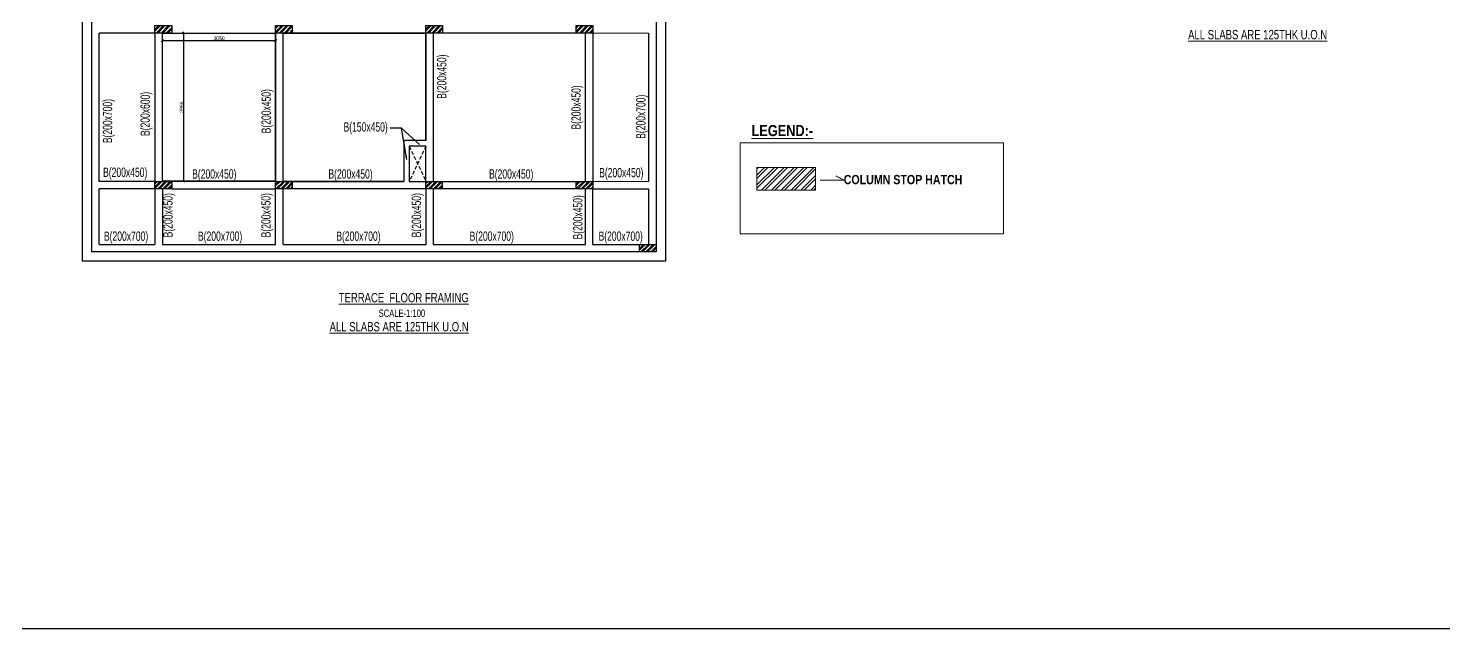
# Model space of a CAD drawing. Header units: millimetres. Extents: x 1798 to 243113, y 1193 to 150435.
# Drawn here: x 169807 to 207941, y 109480 to 125672 of the extents above; entities that cross this region are included whole.
import ezdxf

# ---------------------------------------------------------------- set-up
doc = ezdxf.new("R2010")
doc.units = ezdxf.units.MM
doc.linetypes.add('CENTER', pattern=[50.8, 31.75, -6.35, 6.35, -6.35])
doc.linetypes.add('HIDDEN', pattern=[0.375, 0.25, -0.125])
for name, color, linetype, lineweight in [('-S-TEXT', 6, 'Continuous', 0), ('Column outline', 5, 'Continuous', 0), ('S - BEAM TXT', 30, 'Continuous', 13)]:
    doc.layers.add(name, color=color, linetype=linetype, lineweight=lineweight)
for name, color, linetype in [('A-WALL-PATT', 7, 'Continuous'), ('beam', 4, 'Continuous'), ('column', 5, 'Continuous'), ('sub title', 22, 'Continuous')]:
    doc.layers.add(name, color=color, linetype=linetype)
doc.styles.add('ARIAL', font='arial.ttf')
doc.styles.add('GFC', font='ARIALN.TTF')
doc.styles.add('S - GRID TXT', font='ARIALNB.TTF')
doc.styles.add('sd', font='ARIALNB.TTF')
doc.dimstyles.new('GFC- 50', dxfattribs={"dimscale": 100, "dimtxt": 1, "dimasz": 0.6, "dimexe": 0.2, "dimexo": 0, "dimgap": 0.1, "dimtad": 1, "dimdec": 0, "dimzin": 1, "dimdsep": 46, "dimtxsty": 'GFC', "dimblk": 'OBLIQUE', "dimcen": 0, "dimclrd": 8, "dimclre": 8, "dimclrt": 6, "dimazin": 2, "dimtfac": 1, "dimtdec": 0, "dimtmove": 1, "dimatfit": 3, "dimfxl": 1, "dimtolj": 1, "dimlwd": -1, "dimlwe": 9, "dimarcsym": 0})
pattern_1 = [(225, (92971.44, 144388.79), (66.29126, -66.29126), []), (225, (92927.24, 144388.79), (66.29126, -66.29126), [])]

# ---------------------------------------------------------------- blocks, each defined once
blk = doc.blocks.new('_OBLIQUE')
at = {"color": 0, "linetype": 'ByBlock'}
blk.add_line((-0.5, -0.5), (0.5, 0.5), dxfattribs=at)
blk = doc.blocks.new('*D757')
at = {"color": 8, "linetype": 'CENTER', "lineweight": 9, "transparency": 16777216}
for p, q in [((173420, 125543), (173420, 125320)), ((176470, 125543), (176470, 125320))]:
    blk.add_line(p, q, dxfattribs=at)
at = {"color": 8, "transparency": 16777216}
blk.add_line((173420, 125340), (176470, 125340), dxfattribs=at)
at = {"color": 8, "transparency": 16777216, "xscale": 60, "yscale": 60, "zscale": 60, "rotation": 180}
blk.add_blockref('_OBLIQUE', (173420, 125340), dxfattribs=at)
at = {"color": 8, "transparency": 16777216, "xscale": 60, "yscale": 60, "zscale": 60}
blk.add_blockref('_OBLIQUE', (176470, 125340), dxfattribs=at)
at = {"color": 6, "transparency": 16777216, "insert": (174945, 125401), "char_height": 100, "attachment_point": 5, "style": 'GFC'}
blk.add_mtext('\\A1;3050', dxfattribs=at)
blk = doc.blocks.new('*D758')
at = {"color": 8, "linetype": 'CENTER', "lineweight": 9, "transparency": 16777216}
for p, q in [((173420, 125543), (174018, 125543)), ((173420, 121548), (174018, 121548))]:
    blk.add_line(p, q, dxfattribs=at)
at = {"color": 8, "transparency": 16777216}
blk.add_line((173998, 121548), (173998, 125543), dxfattribs=at)
at = {"color": 8, "transparency": 16777216, "xscale": 60, "yscale": 60, "zscale": 60}
for p, rotation in [((173998, 125543), 90), ((173998, 121548), 270)]:
    blk.add_blockref('_OBLIQUE', p, dxfattribs=dict(at, rotation=rotation))
at = {"color": 6, "transparency": 16777216, "insert": (173937, 123545), "char_height": 100, "attachment_point": 5, "rotation": 90, "style": 'GFC'}
blk.add_mtext('\\A1;3996', dxfattribs=at)

msp = doc.modelspace()

# ---------------------------------------------------------------- hatches: boundary and pattern name
at = {"layer": 'A-WALL-PATT', "ltscale": 25}
h = msp.add_hatch(dxfattribs=at)
h.set_pattern_fill('ANSI32', color=8, scale=250, angle=180)
h.set_pattern_definition(pattern_1)
h.paths.add_polyline_path([(173669.9, 125543.1), (173669.9, 125743.1), (173219.9, 125743.1), (173219.9, 125543.1)])
h = msp.add_hatch(dxfattribs=at)
h.set_pattern_fill('ANSI32', color=8, scale=250, angle=180)
h.set_pattern_definition(pattern_1)
h.paths.add_polyline_path([(176469.9, 125743.1), (176469.9, 125543.1), (176919.9, 125543.1), (176919.9, 125743.1)])
h = msp.add_hatch(dxfattribs=at)
h.set_pattern_fill('ANSI32', color=8, scale=250, angle=180)
h.set_pattern_definition(pattern_1)
h.paths.add_polyline_path([(180519.9, 125743.1), (180519.9, 125543.1), (180969.9, 125543.1), (180969.9, 125743.1)])
h = msp.add_hatch(dxfattribs=at)
h.set_pattern_fill('ANSI32', color=8, scale=250, angle=180)
h.set_pattern_definition(pattern_1)
h.paths.add_polyline_path([(184570, 125743.1), (184570, 125543.1), (185020, 125543.1), (185020, 125743.1)])
h = msp.add_hatch(dxfattribs=at)
h.set_pattern_fill('ANSI32', color=8, scale=500, angle=180)
h.set_pattern_definition([(225, (126726.32, 144560.45), (132.5825, -132.5825), []), (225, (126637.93, 144560.45), (132.5825, -132.5825), [])])
h.paths.add_polyline_path([(189438.9, 121919.2), (191020.2, 121919.2), (191020.2, 121308.2), (189438.9, 121308.2)])
h = msp.add_hatch(dxfattribs=at)
h.set_pattern_fill('ANSI32', color=8, scale=250, angle=180)
h.set_pattern_definition(pattern_1)
h.paths.add_polyline_path([(173219.9, 121543.1), (173219.9, 121343.1), (173669.9, 121343.1), (173669.9, 121543.1)])
h = msp.add_hatch(dxfattribs=at)
h.set_pattern_fill('ANSI32', color=8, scale=250, angle=180)
h.set_pattern_definition(pattern_1)
h.paths.add_polyline_path([(176469.9, 121543.1), (176469.9, 121343.1), (176919.9, 121343.1), (176919.9, 121543.1)])
h = msp.add_hatch(dxfattribs=at)
h.set_pattern_fill('ANSI32', color=8, scale=250, angle=180)
h.set_pattern_definition(pattern_1)
h.paths.add_polyline_path([(180519.9, 121543.1), (180519.9, 121343.1), (180954.9, 121343.1), (180954.9, 121543.1)])
h = msp.add_hatch(dxfattribs=at)
h.set_pattern_fill('ANSI32', color=8, scale=250, angle=180)
h.set_pattern_definition(pattern_1)
h.paths.add_polyline_path([(184570, 121543.1), (184570, 121343.1), (185020, 121343.1), (185020, 121543.1)])
h = msp.add_hatch(dxfattribs=at)
h.set_pattern_fill('ANSI32', color=8, scale=250, angle=180)
h.set_pattern_definition(pattern_1)
h.paths.add_polyline_path([(186719.6, 119643.1), (186719.6, 119843.1), (186269.6, 119843.1), (186269.6, 119643.1)])

# ---------------------------------------------------------------- linework, layer by layer
at = {"color": 40, "true_color": 0xf8d731}
for points, elevation in [([(173419.9, 125543.1), (176469.9, 125543.1), (176469.9, 121547.6), (173419.9, 121547.6)], 119491.7), ([(176669.9, 121547.6), (176669.9, 125543.1), (180519.9, 125543.1), (180519.9, 122645.8), (179920.9, 122645.8), (179920, 121543.1)], 119357.9)]:
    msp.add_lwpolyline(points, close=True, dxfattribs=dict(at, elevation=elevation))
at = {"layer": 'beam', "color": 4}
for p, q in [((171519.8, 119643.1, 119491.7), (171519.8, 129743.1, 320787.7)), ((186719.9, 128992.2, -27.9), (186719.9, 119646, -27.9)), ((171719.8, 124455.4, 77043.4), (171719.8, 125543.1, 61189.4)), ((173219.9, 125543.1, 28192), (171719.8, 125543.1, 77994.2)), ((173219.9, 125543.1, -27.9), (173219.9, 124455.4, -27.9)), ((173419.9, 121543.1, -7734.5), (173419.9, 125543.1, 119491.7)), ((173669.9, 125543.1, 28192), (176469.9, 125543.1, 121151.7)), ((176469.9, 121543.1, 119491.7), (176470, 125543.1, -27.9)), ((176669.9, 121543.1, 119491.7), (176670, 125543.1, -28)), ((180519.9, 125543.1, -27.9), (176919.9, 125543.1, 119491.7)), ((180519.9, 124343.1, 35828), (180519.9, 125543.1, -27.9)), ((180719.9, 121543.1, 119491.7), (180719.9, 125543.1, -27.9)), ((184570, 125543.1, 126524.5), (180969.9, 125543.1, -27.9)), ((184820, 121546, -119547.4), (184820, 125546, -27.9)), ((185020, 125546, -27.9), (185020, 124454.5, -32641.9)), ((185020, 125546, -27.9), (186519.9, 125543.1, 103555.7)), ((186519.9, 125543.1, -120.9), (186519.9, 124455.4, -120.9)), ((171719.8, 121543.1, 119491.7), (171719.8, 124455.4, 77043.4)), ((173219.9, 124455.4, -27.9), (173219.9, 121543.1, -27.9)), ((180519.9, 122645.8, -27.9), (180519.9, 124343.1, 35828)), ((185020, 124454.5, -32641.9), (185020, 121546, -119547.4)), ((186519.9, 124455.4, -120.9), (186519.9, 121543.1, -120.9)), ((180519.9, 121543.1, 119491.7), (180519.9, 122495.8, 91024.6)), ((173220.4, 121543.1, 119491.7), (171719.8, 121543.1, 119491.7)), ((173220.4, 121343.1, 119491.7), (171719.8, 121343.1, 119491.7)), ((171719.8, 119843.1, 119491.7), (171719.8, 121343.1, 119491.7)), ((173219.9, 121343.1, 117831.7), (173219.9, 119843.1, 12373.2)), ((173419.9, 121343.1, 117831.7), (173419.9, 119843.1, 12373.2)), ((176469.9, 121543.1, -1856.4), (173669.9, 121543.1, 91232.5)), ((173669.9, 121343.1, 119491.7), (176476.9, 121343.1, 121155.8)), ((176469.9, 119843.1, -236.3), (176469.9, 121343.1, -236.3)), ((176669.9, 119843.1, -236.3), (176669.9, 121343.1, -236.3)), ((178383.1, 121343.1, 70913.5), (176919.9, 121343.1, 119491.7)), ((176924.9, 121543.1, -27.9), (178619.9, 121543.1, 56324.2)), ((180519.9, 121343.1, -27.9), (178383.1, 121343.1, 70913.5)), ((178619.9, 121543.1, 56324.2), (179920, 121543.1, -27.9)), ((180070, 121543.1, 104533), (180519.9, 121543.1, 119491.7)), ((180523.6, 119843.1, -151.3), (180523.6, 121343.1, -151.3)), ((180723.6, 119843.1, -151.3), (180723.6, 121343.1, -151.3)), ((180954.9, 121543.1, -27.9), (184570, 121543.1, -27.9)), ((184570, 121343.1, -7029.8), (180954.9, 121343.1, 119491.7)), ((184820, 119843.1, -119547.4), (184820, 121343.1, -119547.4)), ((185020, 121546, -119547.4), (186519.9, 121543.1, -27.9)), ((185020, 121343.1, -119547.4), (186519.9, 121343.1, -15963.8)), ((185020, 119843.1, -119547.4), (185020, 121343.1, -119547.4)), ((186519.9, 121343.1, 15317.8), (186519.9, 119843.1, 15317.8)), ((171719.8, 119843.1, 11391.3), (173219.9, 119843.1, 9044.8)), ((173419.9, 119843.1, 8731.9), (176469.9, 119843.1, 3961)), ((176669.9, 119843.1, 3648.1), (178383.1, 119843.1, 119368.3)), ((178383.2, 119843.1, 119371.2), (180523.6, 119843.1, -27.9)), ((180723.6, 119843.1, -27.9), (184817.5, 119843.1, -49.8)), ((184819.9, 119843.1, -27.9), (184820, 119843.1, -27.3)), ((185020, 119843.1, 1778.1), (186519.9, 119843.1, 15317.8)), ((186269.6, 119643.1, 119491.7), (171519.8, 119643.1, -1625.5))]:
    msp.add_line(p, q, dxfattribs=at)
at = {"layer": 'beam'}
for p, q in [((180519.9, 122645.8, -27.9), (179920, 122645.8, -27.9)), ((179920, 122645.8, -27.9), (179920, 121543.1, -27.9)), ((180519.9, 122495.8, -27.9), (180070, 122495.8, -27.9)), ((180070, 122495.8, -27.9), (180070, 121543.1, -27.9))]:
    msp.add_line(p, q, dxfattribs=at)
at = {"layer": 'beam', "color": 8, "linetype": 'HIDDEN', "ltscale": 400}
for p, q in [((180519.9, 122495.8, -27.9), (180070, 121543.1, -27.9)), ((180070, 122495.8, -27.9), (180519.9, 121543.1, -27.9))]:
    msp.add_line(p, q, dxfattribs=at)
at = {"layer": 'beam', "color": 4}
msp.add_lwpolyline([(243113, 109480.4), (43525, 109480.4), (43525, 150435.4), (243113, 150435.4)], close=True, dxfattribs=at)
at = {"layer": 'beam', "color": 2, "elevation": -27.9}
msp.add_lwpolyline([(175169.9, 133283.1), (171269.9, 133283.1), (171269.9, 139633.1), (186970, 139633.1), (186970, 119393.1), (171270, 119393.1), (171270, 129993.1), (175169.9, 129993.1)], dxfattribs=at)
at = {"layer": 'column'}
for points, elevation in [([(173219.9, 125743.1), (173669.9, 125743.1), (173669.9, 125543.1), (173219.9, 125543.1)], 119491.7), ([(176469.9, 125743.1), (176919.9, 125743.1), (176919.9, 125543.1), (176469.9, 125543.1)], 119491.7), ([(180519.9, 125743.1), (180969.9, 125743.1), (180969.9, 125543.1), (180519.9, 125543.1)], -27.9), ([(184570, 125743.1), (185020, 125743.1), (185020, 125543.1), (184570, 125543.1)], 119491.7), ([(173219.9, 121543.1), (173669.9, 121543.1), (173669.9, 121343.1), (173219.9, 121343.1)], 119491.7), ([(176469.9, 121543.1), (176919.9, 121543.1), (176919.9, 121343.1), (176469.9, 121343.1)], 119491.7), ([(180519.9, 121543.1), (180954.9, 121543.1), (180954.9, 121343.1), (180519.9, 121343.1)], 119491.7), ([(184570, 121543.1), (185020, 121543.1), (185020, 121343.1), (184570, 121343.1)], -27.9), ([(186719.6, 119643.1), (186269.6, 119643.1), (186269.6, 119843.1), (186719.6, 119843.1)], 119491.7)]:
    msp.add_lwpolyline(points, close=True, dxfattribs=dict(at, elevation=elevation))
at = {"layer": 'Column outline', "elevation": -27.9}
for points in [[(188989.3, 122581.6), (196077.4, 122581.6), (196077.4, 120124.9), (188989.3, 120124.9)], [(189438.9, 121919.2), (191020.2, 121919.2), (191020.2, 121308.2), (189438.9, 121308.2)]]:
    msp.add_lwpolyline(points, close=True, dxfattribs=at)
at = {"layer": 'sub title', "color": 4, "const_width": 25, "elevation": -27.9}
msp.add_lwpolyline([(191137.9, 121574.9), (191780.9, 121574.9), (191564.9, 121692.9)], dxfattribs=at)

# ---------------------------------------------------------------- texts
at = {"layer": '-S-TEXT', "linetype": 'Continuous', "ltscale": 150000, "char_height": 250, "width": 3743.653, "attachment_point": 1, "style": 'ARIAL'}
for s, insert in [('{\\fSwis721 LtCn BT|b0|i0|c0|p34;\\LALL SLABS ARE 125THK U.O.N}', (201055.9, 125626.7, -27.9)), ('{\\fSwis721 LtCn BT|b0|i0|c0|p34;\\W1;\\LALL SLABS ARE 125THK U.O.N}', (177924.8, 117749.5, -27.9))]:
    msp.add_mtext(s, dxfattribs=dict(at, insert=insert))
at = {"layer": '-S-TEXT', "linetype": 'Continuous', "ltscale": 150000, "attachment_point": 1, "style": 'ARIAL'}
for s, width, insert, char_height in [('{\\fSwis721 LtCn BT|b0|i0|c0|p34;\\LTERRACE  FLOOR FRAMING  }', 5325.731, (178170.4, 118533.3, -119547.4), 250), ('{\\fSwis721 LtCn BT|b0|i0|c0|p34;\\W1;SCALE-1:100}', 1300.427, (179245.4, 118087.7, -27.9), 200)]:
    msp.add_mtext_dynamic_manual_height_columns(s, width=width, gutter_width=250, heights=[0], dxfattribs=dict(at, insert=insert, char_height=char_height))
at = {"layer": 'S - BEAM TXT', "char_height": 250, "attachment_point": 8, "rotation": 90, "style": 'S - GRID TXT'}
for s, insert in [('{\\fSwis721 LtCn BT|b0|i0|c0|p34;\\W0.9;B(200x450)}', (181146, 124367.7, -214393.2)), ('{\\fSwis721 LtCn BT|b0|i0|c0|p34;\\W0.9;B(200x600)}', (173155.3, 123361.9, -94873.6)), ('{\\fSwis721 LtCn BT|b0|i0|c0|p34;\\W0.9;B(200x450)}', (176414.9, 123434.8, -214393.2)), ('{\\fSwis721 LtCn BT|b0|i0|c0|p34;\\W0.9;B(200x450)}', (184764.9, 123537.7, -333912.7)), ('{\\fSwis721 LtCn BT|b0|i0|c0|p34;\\W0.9;B(200x700)}', (172140.4, 123169.5, -160687.9)), ('{\\fSwis721 LtCn BT|b0|i0|c0|p34;\\W0.9;B(200x700)}', (186509.8, 123286.1, -94873.6)), ('{\\fSwis721 LtCn BT|b0|i0|c0|p34;\\W0.9;B(200x450)}', (173769.4, 120630.2, -216053.2)), ('{\\fSwis721 LtCn BT|b0|i0|c0|p34;\\W0.9;B(200x450)}', (176409.5, 120630.6, -95082)), ('{\\fSwis721 LtCn BT|b0|i0|c0|p34;\\W0.9;B(200x450)}', (180463.2, 120630.6, -94997)), ('{\\fSwis721 LtCn BT|b0|i0|c0|p34;\\W0.9;B(200x450)}', (184811.2, 120573.9, -94873.6))]:
    msp.add_mtext(s, dxfattribs=dict(at, insert=insert))
at = {"layer": 'S - BEAM TXT', "char_height": 250, "attachment_point": 8, "style": 'S - GRID TXT'}
for s, insert in [('{\\fSwis721 LtCn BT|b0|i0|c0|p34;\\W0.9;B(150x450)}', (178895.2, 122811.4, -94873.6)), ('{\\fSwis721 LtCn BT|b0|i0|c0|p34;\\W0.9;B(200x450)}', (172417.5, 121589.2, 274097.2)), ('{\\fSwis721 LtCn BT|b0|i0|c0|p34;\\W0.9;B(200x450)}', (174817.4, 121543.1, -94873.6)), ('{\\fSwis721 LtCn BT|b0|i0|c0|p34;\\W0.9;B(200x450)}', (178488.2, 121543.1, -94873.6)), ('{\\fSwis721 LtCn BT|b0|i0|c0|p34;\\W0.9;B(200x450)}', (182816.6, 121543.1, -27.9)), ('{\\fSwis721 LtCn BT|b0|i0|c0|p34;\\W0.9;B(200x450)}', (185783.2, 121579.1, -94873.6)), ('{\\fSwis721 LtCn BT|b0|i0|c0|p34;\\W0.9;B(200x700)}', (172440.4, 119866.2, -94873.6)), ('{\\fSwis721 LtCn BT|b0|i0|c0|p34;\\W0.9;B(200x700)}', (174974.3, 119866.2, -94873.6)), ('{\\fSwis721 LtCn BT|b0|i0|c0|p34;\\W0.9;B(200x700)}', (178701.3, 119866.2, -94873.6)), ('{\\fSwis721 LtCn BT|b0|i0|c0|p34;\\W0.9;B(200x700)}', (182292.9, 119866.2, -94873.6)), ('{\\fSwis721 LtCn BT|b0|i0|c0|p34;\\W0.9;B(200x700)}', (185766.4, 119866.2, -94873.6))]:
    msp.add_mtext(s, dxfattribs=dict(at, insert=insert))
at = {"layer": 'sub title', "color": 4, "lineweight": 18, "style": 'sd'}
msp.add_text('%%ULEGEND:-', height=300, dxfattribs=at).set_placement((189291, 122763.9, -27.9))
at = {"layer": 'sub title', "color": 4, "style": 'sd'}
msp.add_text('COLUMN STOP HATCH', height=250, dxfattribs=at).set_placement((191776.4, 121466.8, -27.9))

# ---------------------------------------------------------------- dimensions: what is measured, and where the dimension line sits
at = {"color": 40, "true_color": 0xf8d731}
dim = msp.add_linear_dim(base=(176469.9, 125339.9), p1=(173419.9, 125543.1, 119491.7), p2=(176469.9, 125543.1, 119491.7), dimstyle='GFC- 50', dxfattribs=at)
dim.commit()
dim.dimension.update_dxf_attribs({"geometry": '*D757', "text_midpoint": (174944.9, 125401)})
dim = msp.add_linear_dim(base=(173998.0497, 125543.1183), p1=(173419.9064, 121547.5935, 119491.6571), p2=(173419.9064, 125543.1183, 119491.6571), angle=90, dimstyle='GFC- 50', dxfattribs=at)
dim.commit()
dim.dimension.update_dxf_attribs({"geometry": '*D758', "text_midpoint": (173936.9924, 123545.3559)})

# ---------------------------------------------------------------- leaders
at = {"layer": 'beam', "color": 2}
for points in [[(180344.3, 122541.3, -27.9), (179865.4, 122974.2, -27.9), (179552, 122974.2, -27.9)], [(180006.9, 122136.4, -27.9), (179865.4, 122974.2, -27.9)]]:
    msp.add_leader(points, dimstyle='GFC- 50', override={"dimasz": 1, "dimtad": 0}, dxfattribs=at)

doc.saveas('drawing.dxf')
